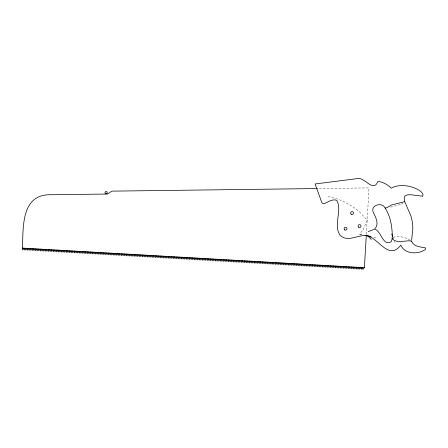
<?xml version="1.0" encoding="UTF-8"?>
<svg xmlns="http://www.w3.org/2000/svg" width="448" height="448" viewBox="0 0 448 448"><rect width="100%" height="100%" fill="white"/><g stroke="black" fill="none" stroke-linecap="round" stroke-linejoin="round"><path stroke-width="0.34" stroke-dasharray="2.24 1.68" d="M410.222 240.302C405.362 237.216 398.742 235.637 393.176 237.317M366.352 234.388L369.012 187.902L317.307 188.552M361.743 234.662L359.733 234.181L363.154 229.538L367.304 220.226L359.688 212.117A67.29 67.29 0 0 0 336.078 198.582L327.23 196.33M400.305 204.506L390.617 207.138M359.733 234.181L361.581 234.595M373.783 237.535L376.449 238.168M393.064 237.563L393.562 238.84M394.503 241.254L394.985 242.486M403.116 203.151A7.09 2.106 -15.2 0 1 400.305 204.506"/><path stroke-width="0.67" d="M411.639 240.206L412.849 228.29L412.535 222.656L410.939 216.037L404.74 201.718L404.214 197.574L404.964 195.933L407.512 194.802L411.527 194.802L422.75 196.218L422.968 194.32C421.221 190.467 416.741 188.888 413.067 187.426A35.958 35.958 0 0 0 406.599 185.886C401.391 185.175 395.83 185.567 391.182 188.199A22.624 22.624 0 0 0 377.933 181.356C373.089 193.542 364.543 175.969 356.675 178.685L315.112 183.966L321.647 202.126A2.346 2.346 0 0 0 324.699 203.521L329.263 201.163L332.758 200.004L335.311 199.909L337.064 200.754C342.149 211.333 333.334 224.364 339.758 234.886C348.566 244.21 360.931 231.51 371.123 236.902M22.473 248.097C23.268 227.114 20.978 193.777 51.201 194.746L105.414 194.062A3.69 3.69 0 0 0 105.274 193.278L105.146 193.015A1.07 1.07 0 0 1 106.165 191.464A1.07 1.07 0 0 1 106.999 193.122L106.898 193.262A3.097 3.097 0 0 0 106.63 194.029L106.624 194.029A2.94 2.94 0 0 1 106.887 193.256L106.898 193.262M364.442 267.697L22.4 248.091L22.518 249.883L24.018 248.186L24.136 249.978L25.642 248.276L25.76 250.074L27.261 248.371L27.378 250.163L28.885 248.461L29.002 250.258L30.503 248.556L30.621 250.348L32.127 248.651L32.239 250.443L33.746 248.741L33.863 250.538L35.364 248.836L35.482 250.628L36.988 248.926L37.106 250.723L38.606 249.021L38.724 250.813L40.23 249.116L40.348 250.908L41.849 249.206L41.966 250.998L43.473 249.301L43.585 251.093L45.091 249.39L45.209 251.188L46.71 249.486L46.827 251.278L48.334 249.581L48.451 251.373L49.952 249.67L50.07 251.462L51.576 249.766L51.694 251.558L53.194 249.855L53.312 251.653L54.818 249.95L54.93 251.742L56.437 250.04L56.554 251.838L58.055 250.135L58.173 251.927L59.679 250.23L59.797 252.022L61.298 250.32L61.415 252.118L62.922 250.415L63.039 252.207L64.54 250.505L64.658 252.302L66.164 250.6L66.276 252.392L67.782 250.695L67.9 252.487L69.401 250.785L69.518 252.577L71.025 250.88L71.142 252.672L72.643 250.97L72.761 252.767L74.267 251.065L74.385 252.857L75.886 251.16L76.003 252.952L77.51 251.25L77.622 253.042L79.128 251.345L79.246 253.137L80.746 251.434L80.864 253.232L82.37 251.53L82.488 253.322L83.989 251.619L84.106 253.417L85.613 251.714L85.73 253.506L87.231 251.81L87.349 253.602L88.855 251.899L88.967 253.691L90.474 251.994L90.591 253.786L92.092 252.084L92.21 253.882L93.716 252.179L93.834 253.971L95.334 252.274L95.452 254.066L96.958 252.364L97.076 254.156L98.577 252.459L98.694 254.251L100.201 252.549L100.313 254.346L101.819 252.644L101.937 254.436L103.438 252.734L103.555 254.531L105.062 252.829L105.179 254.621L106.68 252.924L106.798 254.716L108.304 253.014L108.422 254.811L109.922 253.109L110.04 254.901L111.546 253.198L111.658 254.996L113.165 253.294L113.282 255.086L114.783 253.389L114.901 255.181L116.407 253.478L116.525 255.27L118.026 253.574L118.143 255.366L119.65 253.663L119.767 255.461L121.268 253.758L121.386 255.55L122.892 253.854L123.004 255.646L124.51 253.943L124.628 255.735L126.129 254.038L126.246 255.83L127.753 254.128L127.87 255.926L129.371 254.223L129.489 256.015L130.995 254.313L131.107 256.11L132.614 254.408L132.731 256.2L134.238 254.503L134.35 256.295L135.856 254.593L135.974 256.39L137.474 254.688L137.592 256.48L139.098 254.778L139.216 256.575L140.717 254.873L140.834 256.665L142.341 254.968L142.453 256.76L143.959 255.058L144.077 256.85L145.583 255.153L145.695 256.945L147.202 255.242L147.319 257.04L148.82 255.338L148.938 257.13L150.444 255.433L150.562 257.225L152.062 255.522L152.18 257.314L153.686 255.618L153.798 257.41L155.305 255.707L155.422 257.505L156.929 255.802L157.041 257.594L158.547 255.892L158.665 257.69L160.166 255.987L160.283 257.779L161.79 256.082L161.907 257.874L163.408 256.172L163.526 257.964L165.032 256.267L165.144 258.059L166.65 256.357L166.768 258.154L168.274 256.452L168.386 258.244L169.893 256.547L170.01 258.339L171.511 256.637L171.629 258.429L173.135 256.732L173.253 258.524L174.754 256.822L174.871 258.619L176.378 256.917L176.49 258.709L177.996 257.006L178.114 258.804L179.62 257.102L179.732 258.894L181.238 257.197L181.356 258.989L182.857 257.286L182.974 259.084L184.481 257.382L184.598 259.174L186.099 257.471L186.217 259.269L187.723 257.566L187.835 259.358L189.342 257.662L189.459 259.454L190.966 257.751L191.078 259.543L192.584 257.846L192.702 259.638L194.202 257.936L194.32 259.734L195.826 258.031L195.944 259.823L197.445 258.126L197.562 259.918L199.069 258.216L199.181 260.008L200.687 258.311L200.805 260.103L202.311 258.401L202.423 260.198L203.93 258.496L204.047 260.288L205.548 258.586L205.666 260.383L207.172 258.681L207.29 260.473L208.79 258.776L208.908 260.568L210.414 258.866L210.526 260.663L212.033 258.961L212.15 260.753L213.651 259.05L213.769 260.848L215.275 259.146L215.393 260.938L216.894 259.241L217.011 261.033L218.518 259.33L218.635 261.122L220.136 259.426L220.254 261.218L221.76 259.515L221.872 261.313L223.378 259.61L223.496 261.402L224.997 259.706L225.114 261.498L226.621 259.795L226.738 261.587L228.239 259.89L228.357 261.682L229.863 259.98L229.981 261.778L231.482 260.075L231.599 261.867L233.106 260.165L233.218 261.962L234.724 260.26L234.842 262.052L236.342 260.355L236.46 262.147L237.966 260.445L238.084 262.237L239.585 260.54L239.702 262.332L241.209 260.63L241.326 262.427L242.827 260.725L242.945 262.517L244.451 260.82L244.563 262.612L246.07 260.91L246.187 262.702L247.688 261.005L247.806 262.797L249.312 261.094L249.43 262.892L250.93 261.19L251.048 262.982L252.554 261.279L252.672 263.077L254.173 261.374L254.29 263.166L255.797 261.47L255.909 263.262L257.415 261.559L257.533 263.357L259.034 261.654L259.151 263.446L260.658 261.744L260.775 263.542L262.276 261.839L262.394 263.631L263.9 261.934L264.018 263.726L265.518 262.024L265.636 263.816L267.142 262.119L267.254 263.911L268.761 262.209L268.878 264.006L270.379 262.304L270.497 264.096L272.003 262.399L272.121 264.191L273.622 262.489L273.739 264.281L275.246 262.584L275.363 264.376L276.864 262.674L276.982 264.471L278.488 262.769L278.6 264.561L280.106 262.858L280.224 264.656L281.725 262.954L281.842 264.746L283.349 263.049L283.466 264.841L284.967 263.138L285.085 264.936L286.591 263.234L286.709 265.026L288.21 263.323L288.327 265.121L289.834 263.418L289.946 265.21L291.452 263.514L291.57 265.306L293.07 263.603L293.188 265.395L294.694 263.698L294.812 265.49L296.313 263.788L296.43 265.586L297.937 263.883L298.054 265.675L299.555 263.973L299.673 265.77L301.179 264.068L301.291 265.86L302.798 264.163L302.915 265.955L304.416 264.253L304.534 266.05L306.04 264.348L306.158 266.14L307.658 264.438L307.776 266.235L309.282 264.533L309.4 266.325L310.901 264.628L311.018 266.42L312.525 264.718L312.637 266.51L314.143 264.813L314.261 266.605L315.762 264.902L315.879 266.7L317.386 264.998L317.503 266.79L319.004 265.093L319.122 266.885L320.628 265.182L320.746 266.974L322.246 265.278L322.364 267.07L323.87 265.367L323.982 267.165L325.489 265.462L325.606 267.254L327.107 265.552L327.225 267.35L328.731 265.647L328.849 267.439L330.35 265.742L330.467 267.534L331.974 265.832L332.091 267.63L333.592 265.927L333.71 267.719L335.216 266.017L335.328 267.814L336.834 266.112L336.952 267.904L338.453 266.207L338.57 267.999L340.077 266.297L340.194 268.089L341.695 266.392L341.813 268.184L343.319 266.482L343.437 268.279L344.938 266.577L345.055 268.369L346.562 266.672L346.674 268.464L348.18 266.762L348.298 268.554L349.798 266.857L349.916 268.649L351.422 266.946L351.54 268.744L353.041 267.042L353.158 268.834L354.665 267.131L354.782 268.929L356.283 267.226L356.401 269.018L357.907 267.322L358.019 269.114L359.526 267.411L359.643 269.209L361.144 267.506L361.262 269.298L362.768 267.596L362.886 269.394L364.386 267.691L366.313 235.082M392.347 235.715L392.05 239.21L391.16 241.819C382.939 246.551 381.45 231.711 375.25 229.41M392.319 234.959C391.916 225.73 390.342 216.065 385.207 208.202L385.297 207.922M411.622 241.651L411.544 241.119L410.827 240.946L408.262 240.834L398.552 241.741A7.202 2.15 11.9 0 1 392.935 239.422L392.157 238.185M404.505 201.729L391.742 204.87L387.173 207.547L385.207 208.202M368.161 231.61L374.427 229.258C379.826 224.146 375.553 217.134 373.072 211.792C370.563 205.016 382.273 201.762 385.05 207.967M317.307 188.552L111.882 191.134L107.542 194.034L106.618 194.046M365.943 235.575L367.937 236.023L371.235 239.512M365.098 235.463C378.263 236.096 387.867 261.727 400.82 245.134C404.544 254.223 418.354 254.766 425.348 249.441L425.6 247.934C420.902 246.848 413.935 246.876 411.846 241.59M391.67 233.979L392.616 236.41M105.269 193.278L105.286 193.34A3.892 3.892 0 0 1 105.409 194.029M351.182 214.234A1.45 1.45 0 0 0 353.483 213.214A1.45 1.45 0 0 0 351.45 211.73A1.45 1.45 0 0 0 351.182 214.234M344.697 229.874A1.45 1.45 0 0 0 346.998 228.855A1.45 1.45 0 0 0 344.966 227.377A1.45 1.45 0 0 0 344.697 229.874M358.708 227.254A1.45 1.45 0 0 0 361.004 226.234A1.45 1.45 0 0 0 358.971 224.756A1.45 1.45 0 0 0 358.708 227.254"/></g></svg>
